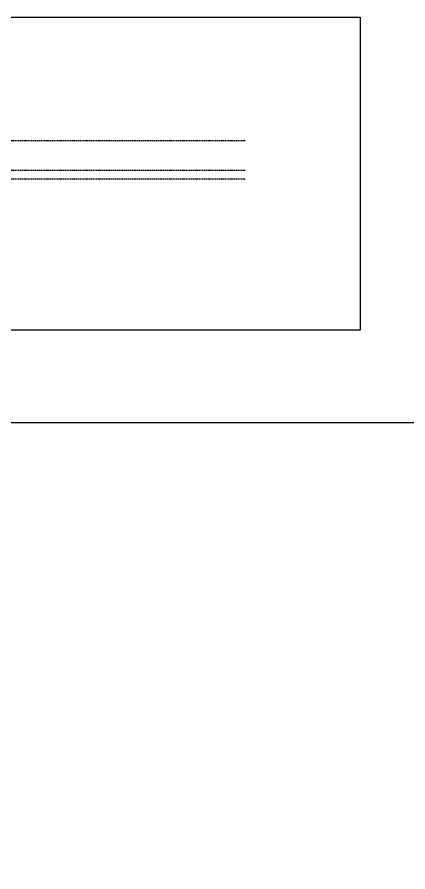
# Model space of a CAD drawing. Header units: centimetres. Extents: x -6122352 to 4157695, y -1694241 to 1947892.
# Drawn here: x 3537848 to 3561503, y 727996 to 779771 of the extents above; entities that cross this region are included whole.
import ezdxf

# ---------------------------------------------------------------- set-up
doc = ezdxf.new("R2010")
doc.units = ezdxf.units.CM
doc.header["$MEASUREMENT"] = 0
doc.linetypes.add('DASHED2', pattern=[0.375, 0.25, -0.125])
doc.layers.add('00-MI-DIM', color=7, linetype='Continuous')
doc.layers.add('@MI-TYPE-02', color=6, linetype='Continuous')

msp = doc.modelspace()

# ---------------------------------------------------------------- linework, layer by layer
at = {"layer": '00-MI-DIM', "color": 6}
for points in [[(3287503.15085, 779771.48504), (3558622.67476, 779771.48504), (3558622.67476, 760800.78134), (3287503.15085, 760800.78134)], [(3468834.57324, 755226.18129), (3638665.42155, 755226.18129), (3638665.42155, 681789.16077), (3468834.57324, 681789.16077)]]:
    msp.add_lwpolyline(points, close=True, dxfattribs=at)
at = {"layer": '@MI-TYPE-02', "color": 160, "linetype": 'DASHED2', "ltscale": 300}
for points in [[(3483015.49901, 772305.88762), (3551644.90461, 772305.88762)], [(3483015.49901, 770505.88762), (3551644.90461, 770505.88762)], [(3483015.49901, 769965.88762), (3551644.90461, 769965.88762)]]:
    msp.add_lwpolyline(points, dxfattribs=at)

doc.saveas('drawing.dxf')
